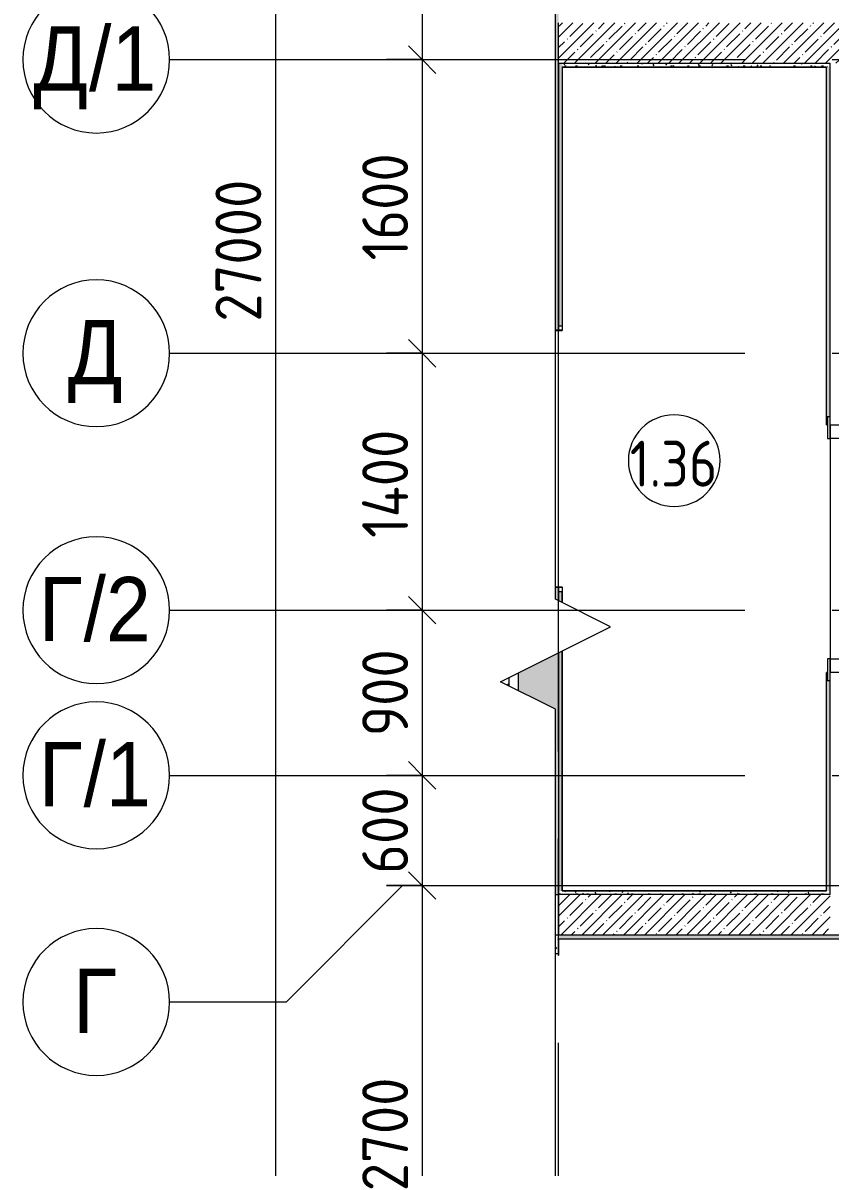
# Model space of a CAD drawing. Header units: millimetres. Extents: x 35840 to 252964, y -8553 to 29000.
# Drawn here: x 35840 to 40240, y 8965 to 15200 of the extents above; entities that cross this region are included whole.
import ezdxf

# ---------------------------------------------------------------- set-up
doc = ezdxf.new("R2010")
doc.units = ezdxf.units.MM
doc.linetypes.add('Осевая', pattern=[3175, 635, -476.25, 1587.5, -476.25])
for name, color, linetype, lineweight in [('A-ANNO-DIMS', 7, 'Continuous', 9), ('A-ANNO-DIMS-100', 7, 'Continuous', 9), ('A-AREA-IDEN', 7, 'Continuous', 9), ('A-DETL-GENF', 7, 'Continuous', 9), ('A-WALL', 7, 'Continuous', 9), ('I-WALL', 7, 'Continuous', 9), ('Оси', 7, 'Continuous', 9), ('Оси-1', 7, 'Continuous', 20), ('Оси-2', 7, 'Осевая', 9)]:
    doc.layers.add(name, color=color, linetype=linetype, lineweight=lineweight)
for name, color, linetype, lineweight, true_color in [('A-DOOR-1', 7, 'Continuous', 9, 0xc0c0c0), ('A-DOOR-FRAM-1', 7, 'Continuous', 9, 0xc0c0c0), ('A-WALL-1', 9, 'Continuous', 9, 0x808080), ('A-WALL-FNSH-1', 9, 'Continuous', 9, 0x808080)]:
    doc.layers.add(name, color=color, linetype=linetype, lineweight=lineweight, true_color=true_color)
doc.styles.add('Arial', font='arial.ttf', dxfattribs={"width": 0.9, "height": 350})
doc.styles.add('GOST Common_1', font='GOST_Common.ttf', dxfattribs={"width": 0.9, "height": 250})
doc.styles.add('ISOCPEUR', font='isocpeur.ttf', dxfattribs={"width": 0.9, "height": 250})
doc.dimstyles.new('ISO-2_5_0_9К_БОЛЬШОЙ', dxfattribs={"dimscale": 304.8, "dimtxt": 248.995294, "dimasz": 0.492126, "dimexe": 0.393701, "dimexo": 0.984252, "dimgap": 0, "dimtad": 1, "dimdec": 0, "dimrnd": 10, "dimzin": 0, "dimdsep": 46, "dimtxsty": 'ISOCPEUR', "dimblk1": 'OBLIQUE', "dimblk2": 'OBLIQUE', "dimsah": 1, "dimcen": 0.09, "dimdle": 0.393701, "dimazin": 0, "dimtfac": 1, "dimtdec": 4, "dimtix": 1, "dimtmove": 0, "dimatfit": 3, "dimfxl": 1, "dimtvp": 1, "dimtolj": 1, "dimtzin": 0, "dimarcsym": 2})
doc.dimstyles.new('ISO-2_5_0_9К_БОЛЬШОЙ_1', dxfattribs={"dimscale": 304.8, "dimtxt": 248.995294, "dimasz": 0.492126, "dimexe": 0.393701, "dimexo": 0.984252, "dimgap": 0, "dimtad": 1, "dimdec": 0, "dimrnd": 10, "dimzin": 0, "dimdsep": 46, "dimtxsty": 'ISOCPEUR', "dimblk1": 'OBLIQUE', "dimblk2": 'OBLIQUE', "dimsah": 1, "dimcen": 0.09, "dimdle": 0.393701, "dimazin": 0, "dimtfac": 1, "dimtdec": 4, "dimtix": 1, "dimtmove": 2, "dimatfit": 3, "dimfxl": 1, "dimtvp": 1, "dimtolj": 1, "dimtzin": 0, "dimarcsym": 2})
pattern_1 = [(45, (600, 0), (-57.02463, 57.02463), []), (45, (657.025, 0), (-57.02463, 57.02463), [100.806, -20.161, 3.353, -16.808])]
pattern_2 = [(0, (600, 0), (121.92, 30.48), [10.058, -81.382, 10.058, -81.382, -487.68]), (0, (600, 0), (121.92, 30.48), [-182.88, 10.058, -172.822, 10.058, -81.382, -213.36]), (0, (600, 0), (121.92, 30.48), [-457.2, 10.058, -50.902, 10.058, -142.342]), (120, (645.72, 15.24), (-87.356454, 90.345817), [10.058, -81.382, 10.058, -81.382, -487.68]), (120, (645.72, 15.24), (-87.356454, 90.345817), [-182.88, 10.058, -172.822, 10.058, -81.382, -213.36]), (120, (645.72, 15.24), (-87.356454, 90.345817), [-457.2, 10.058, -50.902, 10.058, -142.342]), (240, (660.96, 76.2), (-34.563546, -120.825817), [10.058, -81.382, 10.058, -81.382, -487.68]), (240, (660.96, 76.2), (-34.563546, -120.825817), [-182.88, 10.058, -172.822, 10.058, -81.382, -213.36]), (240, (660.96, 76.2), (-34.563546, -120.825817), [-457.2, 10.058, -50.902, 10.058, -142.342])]

# ---------------------------------------------------------------- blocks, each defined once
blk = doc.blocks.new('DOR_Дверь лифта - 1350х2050h-19118285-План расстановки мебели и оборудования 1 этажа в осях 12-23')
at = {"layer": 'A-DOOR-1'}
for p, q in [((-600, 125), (-720, 125)), ((-600, 110), (-600, 125)), ((720, 125), (600, 125)), ((600, 125), (600, 110)), ((-600, 110), (-675, 110)), ((-675, 110), (-600, 110)), ((600, 110), (-600, 110)), ((-600, 110), (-600, -110)), ((600, -110), (600, 110)), ((675, 110), (600, 110)), ((600, 110), (675, 110)), ((-675, -110), (-600, -110)), ((-600, -110), (600, -110)), ((-20, -120), (-20, -150)), ((600, -120), (-20, -120)), ((600, -110), (675, -110)), ((600, -150), (600, -120)), ((-600, -150), (-600, -180)), ((20, -150), (-600, -150)), ((-600, -180), (20, -180)), ((-20, -150), (600, -150)), ((20, -180), (20, -150)), ((-600, -190), (-600, -220)), ((20, -190), (-600, -190)), ((-600, -220), (20, -220)), ((-20, -220), (-20, -250)), ((600, -220), (-20, -220)), ((20, -220), (20, -190)), ((600, -250), (600, -220)), ((-20, -250), (600, -250))]:
    blk.add_line(p, q, dxfattribs=at)
at = {"layer": 'A-DOOR-FRAM-1'}
for p, q in [((600, -117), (600, -120)), ((1203, -117), (600, -117)), ((600, -120), (1200, -120)), ((1200, -120), (1200, -180)), ((1203, -183), (1203, -117)), ((1200, -180), (20, -180)), ((20, -180), (20, -183)), ((20, -183), (1203, -183)), ((1203, -187), (20, -187)), ((20, -187), (20, -190)), ((1203, -253), (1203, -187)), ((20, -190), (1200, -190)), ((1200, -190), (1200, -250)), ((600, -250), (600, -253)), ((1200, -250), (600, -250)), ((600, -253), (1203, -253))]:
    blk.add_line(p, q, dxfattribs=at)
blk = doc.blocks.new('DET_L_Линия разрыва - М100-30654842-План расстановки мебели и оборудования 1 этажа в осях 12-23')
at = {"layer": 'A-DETL-GENF'}
for p, q in [((11889.9, 300), (11739.9, 0)), ((12189.9, -300), (11889.9, 300)), ((11739.9, 0), (0, 0)), ((12339.9, 0), (12189.9, -300)), ((24079.7, 0), (12339.9, 0))]:
    blk.add_line(p, q, dxfattribs=at)
blk = doc.blocks.new('Ось сетки - D8-29747960-План расстановки мебели и оборудования 1 этажа в осях 12-23')
at = {"layer": 'Оси-1'}
for start, end in [(360, 180), (180, 360)]:
    blk.add_arc((0, 0), 4, start, end, dxfattribs=at)
blk = doc.blocks.new('DIMBLOCK22-План расстановки мебели и оборудования 1 этажа в осях 12-23')
at = {"layer": 'A-ANNO-DIMS-100', "lineweight": 20}
for p, q in [((38016.2, 17000), (37941.2, 17075)), ((38016.2, 17000), (38091.2, 16925)), ((38016.2, 15000), (37941.2, 15075)), ((38016.2, 15000), (38091.2, 14925))]:
    blk.add_line(p, q, dxfattribs=at)
at = {"layer": 'A-ANNO-DIMS-100'}
for p, q in [((37822.3, 17000), (38136.2, 17000)), ((38016.2, 17000), (37822.3, 17000)), ((38016.2, 17000), (38016.2, 15000)), ((37822.3, 15000), (38136.2, 15000)), ((38016.2, 15000), (37822.3, 15000))]:
    blk.add_line(p, q, dxfattribs=at)
at = {"layer": 'A-ANNO-DIMS-100', "color": 0, "insert": (37689.6, 15684), "char_height": 250, "width": 758.478, "attachment_point": 1, "rotation": 90, "line_spacing_factor": 1.149209, "style": 'ISOCPEUR'}
blk.add_mtext('2000', dxfattribs=at)
blk = doc.blocks.new('_Oblique')
at = {"color": 0, "linetype": 'ByBlock', "lineweight": -2}
blk.add_line((-0.5, -0.5), (0.5, 0.5), dxfattribs=at)
blk = doc.blocks.new('DIMBLOCK23-План расстановки мебели и оборудования 1 этажа в осях 12-23')
at = {"layer": 'A-ANNO-DIMS-100', "lineweight": 20}
for p, q in [((38016.2, 15000), (37941.2, 15075)), ((38016.2, 15000), (38091.2, 14925)), ((38016.2, 13400), (37941.2, 13475)), ((38016.2, 13400), (38091.2, 13325))]:
    blk.add_line(p, q, dxfattribs=at)
at = {"layer": 'A-ANNO-DIMS-100'}
for p, q in [((37822.3, 15000), (38136.2, 15000)), ((38016.2, 15000), (37822.3, 15000)), ((38016.2, 15000), (38016.2, 13400)), ((37822.3, 13400), (38136.2, 13400)), ((38016.2, 13400), (37822.3, 13400))]:
    blk.add_line(p, q, dxfattribs=at)
at = {"layer": 'A-ANNO-DIMS-100', "color": 0, "insert": (37689.6, 13905.5), "char_height": 250, "width": 706.764, "attachment_point": 1, "rotation": 90, "line_spacing_factor": 1.149209, "style": 'ISOCPEUR'}
blk.add_mtext('1600', dxfattribs=at)
blk = doc.blocks.new('DIMBLOCK24-План расстановки мебели и оборудования 1 этажа в осях 12-23')
at = {"layer": 'A-ANNO-DIMS-100', "lineweight": 20}
for p, q in [((38016.2, 13400), (37941.2, 13475)), ((38016.2, 13400), (38091.2, 13325)), ((38016.2, 12000), (37941.2, 12075)), ((38016.2, 12000), (38091.2, 11925))]:
    blk.add_line(p, q, dxfattribs=at)
at = {"layer": 'A-ANNO-DIMS-100'}
for p, q in [((37822.3, 13400), (38136.2, 13400)), ((38016.2, 13400), (37822.3, 13400)), ((38016.2, 13400), (38016.2, 12000)), ((37822.3, 12000), (38136.2, 12000)), ((38016.2, 12000), (37822.3, 12000))]:
    blk.add_line(p, q, dxfattribs=at)
at = {"layer": 'A-ANNO-DIMS-100', "color": 0, "insert": (37689.6, 12393.5), "char_height": 250, "width": 735.494, "attachment_point": 1, "rotation": 90, "line_spacing_factor": 1.149209, "style": 'ISOCPEUR'}
blk.add_mtext('1400', dxfattribs=at)
blk = doc.blocks.new('DIMBLOCK25-План расстановки мебели и оборудования 1 этажа в осях 12-23')
at = {"layer": 'A-ANNO-DIMS-100', "lineweight": 20}
for p, q in [((38016.2, 12000), (37941.2, 12075)), ((38016.2, 12000), (38091.2, 11925)), ((38016.2, 11100), (37941.2, 11175)), ((38016.2, 11100), (38091.2, 11025))]:
    blk.add_line(p, q, dxfattribs=at)
at = {"layer": 'A-ANNO-DIMS-100'}
for p, q in [((37822.3, 12000), (38136.2, 12000)), ((38016.2, 12000), (37822.3, 12000)), ((38016.2, 12000), (38016.2, 11100)), ((37822.3, 11100), (38136.2, 11100)), ((38016.2, 11100), (37822.3, 11100))]:
    blk.add_line(p, q, dxfattribs=at)
at = {"layer": 'A-ANNO-DIMS-100', "color": 0, "insert": (37689.6, 11313), "char_height": 250, "width": 568.858, "attachment_point": 1, "rotation": 90, "line_spacing_factor": 1.149209, "style": 'ISOCPEUR'}
blk.add_mtext('900', dxfattribs=at)
blk = doc.blocks.new('DIMBLOCK26-План расстановки мебели и оборудования 1 этажа в осях 12-23')
at = {"layer": 'A-ANNO-DIMS-100', "lineweight": 20}
for p, q in [((38016.2, 11100), (37941.2, 11175)), ((38016.2, 11100), (38091.2, 11025)), ((38016.2, 10500), (37941.2, 10575)), ((38016.2, 10500), (38091.2, 10425))]:
    blk.add_line(p, q, dxfattribs=at)
at = {"layer": 'A-ANNO-DIMS-100'}
for p, q in [((37822.3, 11100), (38136.2, 11100)), ((38016.2, 11100), (37822.3, 11100)), ((38016.2, 11100), (38016.2, 10500)), ((37822.3, 10500), (38136.2, 10500)), ((38016.2, 10500), (37822.3, 10500))]:
    blk.add_line(p, q, dxfattribs=at)
at = {"layer": 'A-ANNO-DIMS-100', "color": 0, "insert": (37689.6, 10563), "char_height": 250, "width": 568.858, "attachment_point": 1, "rotation": 90, "line_spacing_factor": 1.149209, "style": 'ISOCPEUR'}
blk.add_mtext('600', dxfattribs=at)
blk = doc.blocks.new('DIMBLOCK27-План расстановки мебели и оборудования 1 этажа в осях 12-23')
at = {"layer": 'A-ANNO-DIMS-100', "lineweight": 20}
for p, q in [((38016.2, 10500), (37941.2, 10575)), ((38016.2, 10500), (38091.2, 10425)), ((38016.2, 7800), (37941.2, 7875)), ((38016.2, 7800), (38091.2, 7725))]:
    blk.add_line(p, q, dxfattribs=at)
at = {"layer": 'A-ANNO-DIMS-100'}
for p, q in [((37822.3, 10500), (38136.2, 10500)), ((38016.2, 10500), (37822.3, 10500)), ((38016.2, 10500), (38016.2, 7800)), ((37822.3, 7800), (38136.2, 7800)), ((38016.2, 7800), (37822.3, 7800))]:
    blk.add_line(p, q, dxfattribs=at)
at = {"layer": 'A-ANNO-DIMS-100', "color": 0, "insert": (37689.6, 8834), "char_height": 250, "width": 758.478, "attachment_point": 1, "rotation": 90, "line_spacing_factor": 1.149209, "style": 'ISOCPEUR'}
blk.add_mtext('2700', dxfattribs=at)
blk = doc.blocks.new('DIMBLOCK30-План расстановки мебели и оборудования 1 этажа в осях 12-23')
at = {"layer": 'A-ANNO-DIMS-100', "lineweight": 20}
for p, q in [((37216.2, 27000), (37141.2, 27075)), ((37216.2, 27000), (37291.2, 26925)), ((37216.2, 0), (37141.2, 75)), ((37216.2, 0), (37291.2, -75))]:
    blk.add_line(p, q, dxfattribs=at)
at = {"layer": 'A-ANNO-DIMS-100'}
for p, q in [((37216.2, 27120), (37216.2, -120)), ((37022.3, 27000), (37336.2, 27000)), ((37216.2, 27000), (37022.3, 27000)), ((37022.3, 0), (37336.2, 0)), ((37216.2, 0), (37022.3, 0))]:
    blk.add_line(p, q, dxfattribs=at)
at = {"layer": 'A-ANNO-DIMS-100', "color": 0, "insert": (36889.6, 13572), "char_height": 250, "width": 948.097, "attachment_point": 1, "rotation": 90, "line_spacing_factor": 1.149209, "style": 'ISOCPEUR'}
blk.add_mtext('27000', dxfattribs=at)
blk = doc.blocks.new('Марка_Помещения - Номер-25198446-План расстановки мебели и оборудования 1 этажа в осях 12-23')
at = {"layer": 'A-AREA-IDEN'}
for start, end in [(360, 180), (180, 360)]:
    blk.add_arc((0, 0), 2.5, start, end, dxfattribs=at)

msp = doc.modelspace()

# ---------------------------------------------------------------- hatches: boundary and pattern name
at = {"layer": 'I-WALL'}
h = msp.add_hatch(dxfattribs=at)
h.set_pattern_fill('FP_1', color=256, style=0, pattern_type=2)
h.set_pattern_definition(pattern_1)
h.paths.add_polyline_path([(38742.7, 10450), (38760, 10450), (38760, 11768.5), (38540, 11658.5), (38540, 11561.2), (38742.7, 11459.9), (38742.7, 10582.1)])
h.paths.add_polyline_path([(38760, 12051.2), (38760, 12125), (38742.7, 12125), (38742.7, 12059.9)])
h.paths.add_polyline_path([(38742.7, 13525), (38760, 13525), (38760, 21575.3), (38742.7, 21575.3), (38742.7, 14865.3)])
h.paths.add_polyline_path([(38760, 22975.3), (38760, 23420.3), (38742.7, 23420.3), (38742.7, 22975.3)])
h = msp.add_hatch(dxfattribs=at)
h.set_pattern_fill('FP_1', color=256, style=0, pattern_type=2)
h.set_pattern_definition(pattern_1)
h.paths.add_polyline_path([(42160, 14980), (42380, 14980), (42380, 15200), (38760, 15200), (38760, 14980), (41339.4, 14980)])
h = msp.add_hatch(dxfattribs=at)
h.set_pattern_fill('FP_85', color=256, style=0, pattern_type=2)
h.set_pattern_definition(pattern_2)
h.paths.add_polyline_path([(38760, 10470), (38780, 10470), (38780, 11778.5), (38760, 11768.5), (38760, 11065.4)])
h.paths.add_polyline_path([(38780, 12041.2), (38780, 12100), (38760, 12100), (38760.6, 12050.9)])
h.paths.add_polyline_path([(38760, 13550), (38780, 13550), (38780, 14980), (38760, 14980)])
h = msp.add_hatch(dxfattribs=at)
h.set_pattern_fill('FP_85', color=256, style=0, pattern_type=2)
h.set_pattern_definition(pattern_2)
h.paths.add_polyline_path([(40220, 14960), (40240, 14960), (40240, 14980), (38780, 14980), (38780, 14960), (39890.1, 14960)])
h = msp.add_hatch(dxfattribs=at)
h.set_pattern_fill('FP_85', color=256, style=0, pattern_type=2)
h.set_pattern_definition(pattern_2)
h.paths.add_polyline_path([(40220, 10470), (40240, 10470), (40240, 11615), (40220, 11615), (40220, 10471)])
h.paths.add_polyline_path([(40220, 13055), (40240, 13055), (40240, 14960), (40220, 14959), (40220, 13133.8)])
h = msp.add_hatch(dxfattribs=at)
h.set_pattern_fill('FP_1', color=256, style=0, pattern_type=2)
h.set_pattern_definition(pattern_1)
h.paths.add_polyline_path([(38490, 11586.2), (38490, 11633.5), (38442.7, 11609.9)])
h = msp.add_hatch(dxfattribs=at)
h.set_pattern_fill('FP_85', color=256, style=0, pattern_type=2)
h.set_pattern_definition(pattern_2)
h.paths.add_polyline_path([(40240, 10450), (40240, 10470), (38760, 10470), (38760, 10450), (39890.1, 10450)])
h = msp.add_hatch(dxfattribs=at)
h.set_pattern_fill('FP_1', color=256, style=0, pattern_type=2)
h.set_pattern_definition(pattern_1)
h.paths.add_polyline_path([(40240, 10230), (40240, 10450), (38760, 10450), (38760, 10230), (39890.1, 10230)])
h = msp.add_hatch(dxfattribs=at)
h.set_pattern_fill('FP_85', color=256, style=0, pattern_type=2)
h.set_pattern_definition(pattern_2)
h.paths.add_polyline_path([(38760, 7900), (38760, 7980), (38742.7, 7980), (38742.7, 7900)])
h.paths.add_polyline_path([(38742.7, 10130), (38760, 10130), (38760, 10230), (38742.7, 10230), (38742.7, 10140.5)])
h = msp.add_hatch(dxfattribs=at)
h.set_pattern_fill('FP_85', color=256, style=0, pattern_type=2)
h.set_pattern_definition(pattern_2)
h.paths.add_polyline_path([(42400, 10210), (42400, 10230), (38760, 10230), (38760, 10210), (41339.4, 10210)])

# ---------------------------------------------------------------- linework, layer by layer
at = {"layer": 'A-WALL'}
for p, q in [((38780, 14960), (40220, 14960)), ((38780, 14960), (38780, 13550)), ((40220, 13055), (40220, 14960)), ((38780, 12041.2), (38780, 12100)), ((38780, 10470), (38780, 11778.5)), ((40220, 10470), (40220, 11615)), ((38780, 10470), (40220, 10470)), ((38760, 10210), (38760, 10130))]:
    msp.add_line(p, q, dxfattribs=at)
at = {"layer": 'A-WALL-1'}
for p, q in [((38760, 14980), (40240, 14980)), ((38760, 14980), (38760, 13525)), ((40240, 13010), (40240, 14980)), ((38760, 13550), (38780, 13550)), ((40220, 13055), (40240, 13055)), ((40240, 13010), (40460, 13010)), ((38760, 12125), (38760, 12051.2)), ((38780, 12100), (38760, 12100)), ((38760, 11768.5), (38760, 10230)), ((40460, 11660), (40240, 11660)), ((40240, 10450), (40240, 11660)), ((38490, 11586.2), (38490, 11633.5)), ((38540, 11658.5), (38540, 11561.2)), ((40240, 11615), (40220, 11615)), ((38742.7, 10450), (38760, 10450)), ((40240, 10450), (38760, 10450)), ((42380, 10230), (38742.7, 10230)), ((38760, 10210), (42400, 10210)), ((38742.7, 10130), (38760, 10130))]:
    msp.add_line(p, q, dxfattribs=at)
at = {"layer": 'A-WALL-FNSH-1'}
for p, q in [((38781, 14959), (40219, 14959)), ((38781, 13525), (38781, 14959)), ((40219, 14959), (40219, 13010)), ((38780, 13550), (38780, 13524)), ((38781, 13525), (38742.7, 13525)), ((38742.7, 13524), (38780, 13524)), ((40220, 13010), (40220, 13055)), ((40219, 13010), (40220, 13010)), ((38780, 12126), (38742.7, 12126)), ((38742.7, 12125), (38781, 12125)), ((38780, 12126), (38780, 12100)), ((38781, 12040.7), (38781, 12125)), ((38781, 10471), (38781, 11779)), ((40220, 11660), (40219, 11660)), ((40219, 11660), (40219, 10471)), ((40220, 11615), (40220, 11660)), ((40219, 10471), (38781, 10471)), ((38761, 10209), (42401, 10209)), ((38761, 10120), (38761, 10209)), ((38760, 10130), (38760, 10120)), ((38760, 10120), (38761, 10120))]:
    msp.add_line(p, q, dxfattribs=at)
at = {"layer": 'Оси'}
for p, q in [((38760, 12700), (38760, 15200)), ((36640.1, 15000), (39140.1, 15000)), ((36640.1, 13400), (39140.1, 13400)), ((36640.1, 12000), (39140.1, 12000)), ((36640.1, 11100), (39140.1, 11100)), ((37910.1, 10500), (37275.1, 9865)), ((37910.1, 10500), (40410.1, 10500)), ((37275.1, 9865), (36640.1, 9865))]:
    msp.add_line(p, q, dxfattribs=at)
at = {"layer": 'Оси-2'}
for p, q in [((39140.1, 15000), (81460, 15000)), ((39140.1, 13400), (81460, 13400)), ((38760, 593.7), (38760, 12700)), ((39140.1, 12000), (42620, 12000)), ((39140.1, 11100), (82060, 11100))]:
    msp.add_line(p, q, dxfattribs=at)

# ---------------------------------------------------------------- block references
at = {"layer": 'A-AREA-IDEN', "xscale": 99.99999999999993, "yscale": 99.99999999999993, "zscale": 99.99999999999993}
msp.add_blockref('Марка_Помещения - Номер-25198446-План расстановки мебели и оборудования 1 этажа в осях 12-23', (39390.2, 12814.7), dxfattribs=at)
at = {"layer": 'A-DETL-GENF', "rotation": 270.0000000000003}
msp.add_blockref('DET_L_Линия разрыва - М100-30654842-План расстановки мебели и оборудования 1 этажа в осях 12-23', (38742.7, 23799.7), dxfattribs=at)
at = {"layer": 'A-DOOR-1', "rotation": 90}
msp.add_blockref('DOR_Дверь лифта - 1350х2050h-19118285-План расстановки мебели и оборудования 1 этажа в осях 12-23', (40350, 12335), dxfattribs=at)
at = {"layer": 'Оси-1', "xscale": 99.99999999999993, "yscale": 99.99999999999993, "zscale": 99.99999999999993, "rotation": 269.9999999999994}
for p in [(36240.1, 15000), (36240.1, 13400), (36240.1, 12000), (36240.1, 11100), (36240.1, 9865)]:
    msp.add_blockref('Ось сетки - D8-29747960-План расстановки мебели и оборудования 1 этажа в осях 12-23', p, dxfattribs=at)

# ---------------------------------------------------------------- texts
at = {"layer": 'A-AREA-IDEN', "insert": (39148.3, 12923.2), "char_height": 250, "width": 606.076, "attachment_point": 1, "style": 'GOST Common_1'}
msp.add_mtext('1.36', dxfattribs=at)
at = {"layer": 'Оси', "char_height": 350, "attachment_point": 1, "style": 'Arial'}
for s, insert, width in [('\\fArial|b0|i0|c204|p34|;\\W.9;Д', (35897, 15181), 367.975), ('/1', (36200.6, 15181), 454.557), ('\\fArial|b0|i0|c204|p34|;\\W.9;Д', (36084.6, 13581), 367.975), ('\\fArial|b0|i0|c204|p34|;\\W.9;Г', (35926.7, 12181), 295.823), ('/2', (36170.7, 12181), 454.557), ('/1', (36170.7, 11281), 454.557), ('\\fArial|b0|i0|c204|p34|;\\W.9;Г', (35926.7, 11281), 295.823), ('\\fArial|b0|i0|c204|p34|;\\W.9;Г', (36114.3, 10046), 295.823)]:
    msp.add_mtext(s, dxfattribs=dict(at, insert=insert, width=width))

# ---------------------------------------------------------------- dimensions: what is measured, and where the dimension line sits
at = {"layer": 'A-ANNO-DIMS'}
dim = msp.add_linear_dim(base=(37216.2, 0), p1=(37322.3, 27000), p2=(37322.3, 0), angle=90, dimstyle='ISO-2_5_0_9К_БОЛЬШОЙ_1', override={"dimpost": '<>', "dimfxl": 26999.999823}, dxfattribs=at)
dim.commit()
dim.dimension.update_dxf_attribs({"geometry": 'DIMBLOCK30-План расстановки мебели и оборудования 1 этажа в осях 12-23', "text_midpoint": (37056.3, 14046), "dimtype": 160, "text_rotation": 90})
for base, p1, p2, override, picture, middle in [((38016.2, 15000), (38122.3, 17000), (38122.3, 15000), {"dimpost": '<>', "dimfxl": 2000.000075}, 'DIMBLOCK22-План расстановки мебели и оборудования 1 этажа в осях 12-23', (37891.2, 16000)), ((38016.2, 13400), (38122.3, 15000), (38122.3, 13400), {"dimpost": '<>', "dimfxl": 1600}, 'DIMBLOCK23-План расстановки мебели и оборудования 1 этажа в осях 12-23', (37891.2, 14200)), ((38016.2, 12000), (38122.3, 13400), (38122.3, 12000), {"dimpost": '<>', "dimfxl": 1399.999995}, 'DIMBLOCK24-План расстановки мебели и оборудования 1 этажа в осях 12-23', (37891.2, 12700)), ((38016.2, 11100), (38122.3, 12000), (38122.3, 11100), {"dimpost": '<>', "dimfxl": 900}, 'DIMBLOCK25-План расстановки мебели и оборудования 1 этажа в осях 12-23', (37891.2, 11550)), ((38016.2, 10500), (38122.3, 11100), (38122.3, 10500), {"dimpost": '<>', "dimfxl": 600}, 'DIMBLOCK26-План расстановки мебели и оборудования 1 этажа в осях 12-23', (37891.2, 10800)), ((38016.2, 7800), (38122.3, 10500), (38122.3, 7800), {"dimpost": '<>', "dimfxl": 2700}, 'DIMBLOCK27-План расстановки мебели и оборудования 1 этажа в осях 12-23', (37891.2, 9150))]:
    dim = msp.add_linear_dim(base=base, p1=p1, p2=p2, angle=90, dimstyle='ISO-2_5_0_9К_БОЛЬШОЙ', override=override, dxfattribs=at)
    dim.commit()
    dim.dimension.update_dxf_attribs({"geometry": picture, "text_midpoint": middle})

doc.saveas('drawing.dxf')
